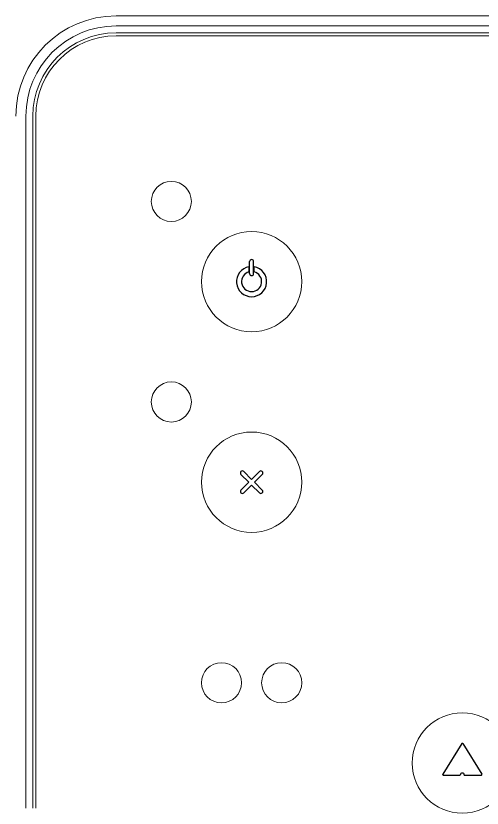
# Model space of a CAD drawing. Header units: millimetres. Extents: x 8533 to 164433, y 5768 to 115327.
# Drawn here: x 32355 to 32665, y 106045 to 106572 of the extents above; entities that cross this region are included whole.
import ezdxf

# ---------------------------------------------------------------- set-up
doc = ezdxf.new("R2010")
doc.units = ezdxf.units.MM
doc.header["$LTSCALE"] = 250

msp = doc.modelspace()

# ---------------------------------------------------------------- linework, layer by layer
at = {"color": 7, "linetype": 'Continuous', "lineweight": 20}
for p, q in [((33415.46, 106572.2, -0.34), (32422.04, 106572.2, -0.34)), ((33415.46, 106565.54, -0.34), (32422.04, 106565.54, -0.34)), ((32422.04, 106560.87, -0.34), (33415.46, 106560.87, -0.34)), ((32422.04, 106558.87, -0.34), (33415.46, 106558.87, -0.34)), ((32362.04, 106505.53, -0.34), (32362.04, 106045.49, -0.34)), ((32366.7, 106045.49, -0.34), (32366.7, 106505.53, -0.34)), ((32368.7, 106045.49, -0.34), (32368.7, 106505.53, -0.34))]:
    msp.add_line(p, q, dxfattribs=at)
for p, q in [((32510.72, 106400.86, -0.34), (32510.72, 106408.86, -0.34)), ((32513.38, 106400.86, -0.34), (32513.38, 106408.86, -0.34)), ((32510.38, 106402.03, -0.34), (32510.38, 106405.31, -0.34)), ((32513.72, 106402.03, -0.34), (32513.72, 106405.31, -0.34)), ((32512.05, 106264.06, -0.34), (32506.86, 106269.25, -0.34)), ((32512.05, 106264.06, -0.34), (32517.24, 106269.25, -0.34)), ((32510.16, 106262.18, -0.34), (32504.98, 106267.36, -0.34)), ((32513.94, 106262.18, -0.34), (32519.12, 106267.36, -0.34)), ((32504.98, 106256.99, -0.34), (32510.16, 106262.18, -0.34)), ((32506.86, 106255.11, -0.34), (32512.05, 106260.29, -0.34)), ((32517.24, 106255.11, -0.34), (32512.05, 106260.29, -0.34)), ((32519.12, 106256.99, -0.34), (32513.94, 106262.18, -0.34)), ((32651.78, 106088.38, -0.34), (32639.05, 106068.01, -0.34)), ((32652.34, 106088.38, -0.34), (32665.08, 106068.01, -0.34)), ((32639.33, 106067.5, -0.34), (32650.73, 106067.5, -0.34)), ((32653.39, 106067.5, -0.34), (32664.79, 106067.5, -0.34))]:
    msp.add_line(p, q)
for centre, radius in [((32458.71, 106448.86, -0.34), 13.33), ((32512.05, 106395.52, -0.34), 33.34), ((32458.71, 106315.52, -0.34), 13.33), ((32512.05, 106262.18, -0.34), 33.34), ((32492.05, 106128.83, -0.34), 13.33), ((32532.05, 106128.83, -0.34), 13.33), ((32652.06, 106075.5, -0.34), 33.34)]:
    msp.add_circle(centre, radius, dxfattribs=at)
for radius in [66.67, 60, 55.34, 53.34]:
    msp.add_arc((32422.04, 106505.53, -0.34), radius, 90, 180, dxfattribs=at)
for centre, radius, start, end in [((32512.05, 106408.86, -0.34), 1.33, 0, 180), ((32512.05, 106395.52, -0.34), 10, 100.0494, 79.9506), ((32512.05, 106395.52, -0.34), 6.67, 104.9174, 75.0826), ((32510.32, 106405.31, -0.34), 0.0667, 0, 100.0494), ((32510.32, 106402.03, -0.34), 0.0667, 284.9174, 0), ((32512.05, 106400.86, -0.34), 1.33, 180, 0), ((32513.78, 106405.31, -0.34), 0.0667, 79.9506, 180), ((32513.78, 106402.03, -0.34), 0.0667, 180, 255.0826), ((32505.92, 106268.31, -0.34), 1.33, 135, 225), ((32505.92, 106268.31, -0.34), 1.33, 45, 135), ((32518.18, 106268.31, -0.34), 1.33, 45, 135), ((32518.18, 106268.31, -0.34), 1.33, 315, 45), ((32505.92, 106256.05, -0.34), 1.33, 135, 225), ((32505.92, 106256.05, -0.34), 1.33, 225, 315), ((32518.18, 106256.05, -0.34), 1.33, 225, 315), ((32518.18, 106256.05, -0.34), 1.33, 315, 45), ((32652.06, 106088.2, -0.34), 0.333, 32.0054, 147.9946), ((32639.33, 106067.83, -0.34), 0.333, 147.9946, 270), ((32652.06, 106067.5, -0.34), 1.33, 0, 180), ((32664.79, 106067.83, -0.34), 0.333, 270, 32.0054)]:
    msp.add_arc(centre, radius, start, end)

doc.saveas('drawing.dxf')
